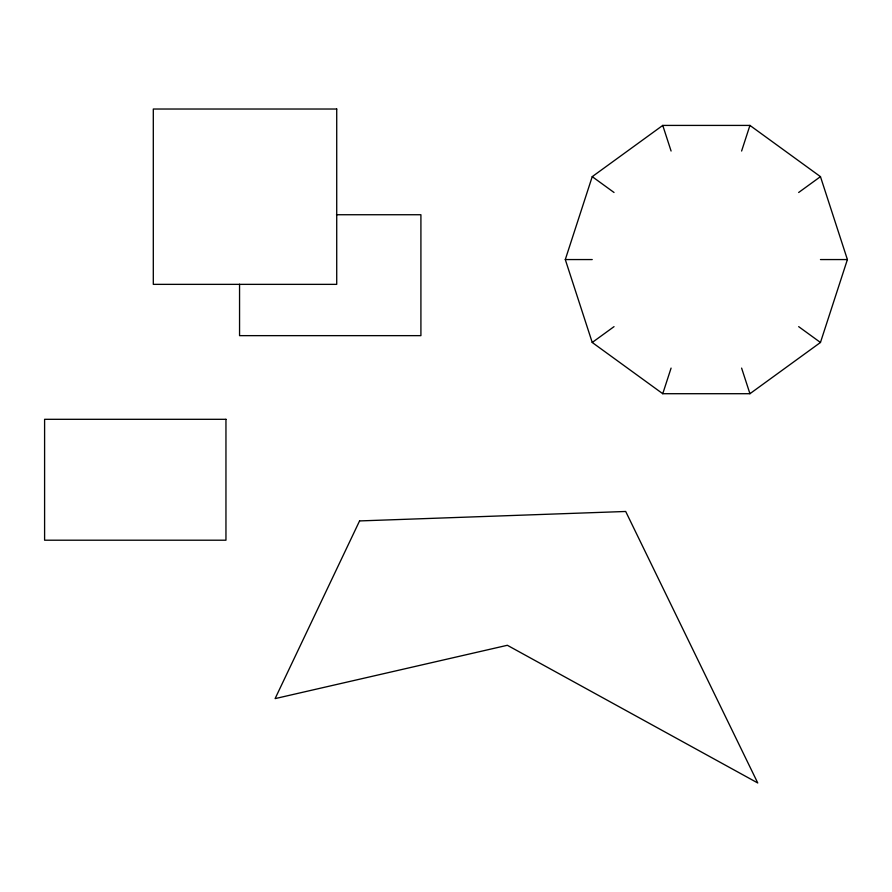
<?xml version="1.0" encoding="UTF-8"?>
<svg xmlns="http://www.w3.org/2000/svg" width="892" height="892" viewBox="0 0 892 892"><rect width="100%" height="100%" fill="white"/><g stroke="black" fill="none" stroke-linecap="round" stroke-linejoin="round"><path stroke-width="1.34" d="M565.294 259.561L592.232 176.649L662.756 125.415L749.938 125.415L820.462 176.649L847.4 259.561L820.462 342.472L749.938 393.707L662.756 393.707L592.232 342.472L565.294 259.561L592.232 259.561M662.756 393.707L671.085 368.095M741.609 151.027L749.938 125.415M592.232 342.472L614.031 326.639M798.663 192.482L820.462 176.649M336.474 214.738L420.913 214.738L420.913 335.648L239.558 335.648L239.558 284.225M820.462 259.561L847.4 259.561M592.232 176.649L614.031 192.482M798.663 326.639L820.462 342.472M662.756 125.415L671.085 151.027M741.609 368.095L749.938 393.707M359.565 520.928L275.093 698.614L507.347 645.284L757.754 782.975L625.693 511.473L359.565 520.928M336.719 109.025L153.301 109.025L153.301 284.358L336.719 284.358L336.719 109.025M225.955 419.307L44.6 419.307L44.6 540.206L225.955 540.206L225.955 419.307"/></g></svg>
